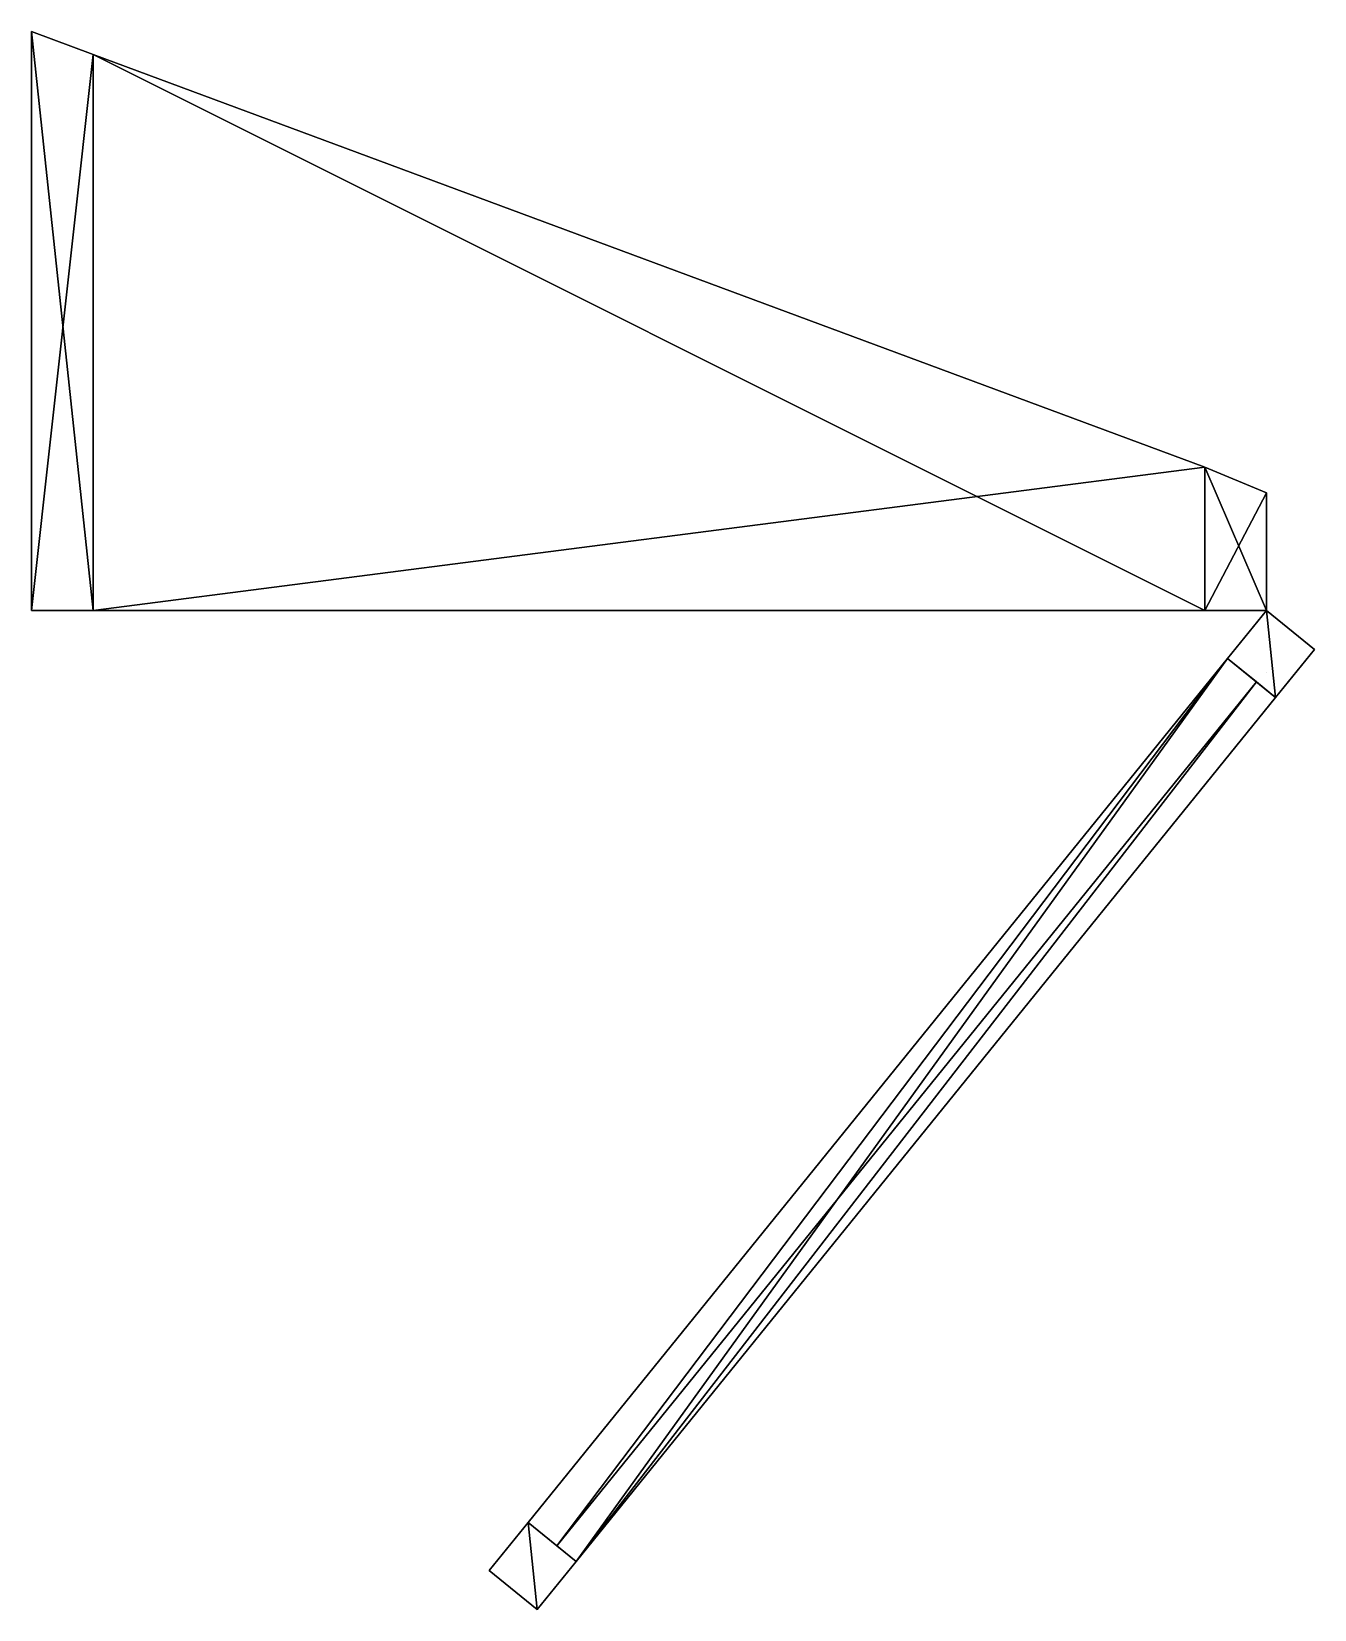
# Model space of a CAD drawing. Extents: x 448 to 968, y 145 to 784.
import ezdxf

# ---------------------------------------------------------------- set-up
doc = ezdxf.new("R2010")
doc.units = 0
doc.layers.get('0').update_dxf_attribs({"color": 13, "linetype": 'CONTINUOUS'})

msp = doc.modelspace()

# ---------------------------------------------------------------- linework, layer by layer
for p, q in [((448.41, 784.07), (448.41, 549.77)), ((473.41, 774.77), (448.41, 784.07)), ((448.41, 784.07, 700), (448.41, 549.77, 700)), ((473.41, 774.77, 700), (448.41, 784.07, 700)), ((448.41, 784.07), (448.41, 784.07, 700)), ((473.41, 549.77), (473.41, 774.77)), ((473.41, 549.77, 700), (473.41, 774.77, 700)), ((473.41, 774.77), (473.41, 774.77, 25)), ((473.41, 774.77), (923.41, 607.77)), ((473.41, 549.77, 25), (473.41, 774.77, 25)), ((473.41, 774.77, 25), (923.41, 607.77, 25)), ((473.41, 774.77, 25), (473.41, 774.77, 236.31)), ((923.41, 607.77, 675), (473.41, 774.77, 675)), ((473.41, 549.77, 675), (473.41, 774.77, 675)), ((473.41, 774.77, 700), (473.41, 774.77, 675)), ((473.41, 774.77, 700), (923.41, 607.77, 700)), ((473.41, 774.77, 236.31), (923.41, 607.77, 236.31)), ((473.41, 549.77, 236.31), (473.41, 774.77, 236.31)), ((473.41, 549.77, 432.96), (473.41, 774.77, 432.96)), ((473.41, 774.77, 432.96), (923.41, 607.77, 432.96)), ((473.41, 549.77, 445.46), (473.41, 774.77, 445.46)), ((473.41, 774.77, 445.46), (923.41, 607.77, 445.46)), ((473.41, 774.77, 432.96), (473.41, 774.77, 445.46)), ((473.41, 774.77, 445.46), (473.41, 774.77, 675)), ((473.41, 549.77, 248.81), (473.41, 774.77, 248.81)), ((473.41, 774.77, 248.81), (923.41, 607.77, 248.81)), ((473.41, 774.77, 236.31), (473.41, 774.77, 248.81)), ((473.41, 774.77, 248.81), (473.41, 774.77, 432.96)), ((923.41, 549.77), (923.41, 607.77)), ((923.41, 607.77), (948.41, 597.37)), ((923.41, 607.77, 700), (948.41, 597.37, 700)), ((923.41, 549.77, 700), (923.41, 607.77, 700)), ((923.41, 607.77), (923.41, 607.77, 25)), ((923.41, 549.77, 25), (923.41, 607.77, 25)), ((923.41, 607.77, 25), (923.41, 607.77, 236.31)), ((923.41, 549.77, 675), (923.41, 607.77, 675)), ((923.41, 607.77, 700), (923.41, 607.77, 675)), ((923.41, 549.77, 236.31), (923.41, 607.77, 236.31)), ((923.41, 549.77, 432.96), (923.41, 607.77, 432.96)), ((923.41, 549.77, 445.46), (923.41, 607.77, 445.46)), ((923.41, 607.77, 432.96), (923.41, 607.77, 445.46)), ((923.41, 607.77, 445.46), (923.41, 607.77, 675)), ((923.41, 549.77, 248.81), (923.41, 607.77, 248.81)), ((923.41, 607.77, 236.31), (923.41, 607.77, 248.81)), ((923.41, 607.77, 248.81), (923.41, 607.77, 432.96)), ((948.41, 597.37), (948.41, 549.77)), ((948.41, 597.37, 700), (948.41, 549.77, 700)), ((948.41, 597.37), (948.41, 597.37, 700)), ((473.41, 549.77), (448.41, 549.77)), ((448.41, 549.77, 700), (473.41, 549.77, 700)), ((448.41, 549.77, 700), (448.41, 549.77)), ((473.41, 549.77), (473.41, 549.77, 25)), ((473.41, 549.77, 675), (473.41, 549.77, 700)), ((473.41, 549.77, 675), (923.41, 549.77, 675)), ((473.41, 549.77, 700), (923.41, 549.77, 700)), ((473.41, 549.77, 25), (473.41, 549.77, 236.31)), ((923.41, 549.77), (473.41, 549.77)), ((473.41, 549.77, 25), (923.41, 549.77, 25)), ((473.41, 549.77, 236.31), (923.41, 549.77, 236.31)), ((473.41, 549.77, 432.96), (923.41, 549.77, 432.96)), ((473.41, 549.77, 445.46), (923.41, 549.77, 445.46)), ((473.41, 549.77, 432.96), (473.41, 549.77, 445.46)), ((473.41, 549.77, 445.46), (473.41, 549.77, 675)), ((473.41, 549.77, 248.81), (923.41, 549.77, 248.81)), ((473.41, 549.77, 236.31), (473.41, 549.77, 248.81)), ((473.41, 549.77, 248.81), (473.41, 549.77, 432.96)), ((923.41, 549.77, 675), (923.41, 549.77, 700)), ((923.41, 549.77), (923.41, 549.77, 25)), ((948.41, 549.77), (923.41, 549.77)), ((923.41, 549.77, 700), (948.41, 549.77, 700)), ((923.41, 549.77, 25), (923.41, 549.77, 236.31)), ((923.41, 549.77, 432.96), (923.41, 549.77, 445.46)), ((923.41, 549.77, 445.46), (923.41, 549.77, 675)), ((923.41, 549.77, 236.31), (923.41, 549.77, 248.81)), ((923.41, 549.77, 248.81), (923.41, 549.77, 432.96)), ((948.41, 549.77), (932.68, 530.35)), ((932.68, 530.35, 700), (948.41, 549.77, 700)), ((948.41, 549.77), (967.84, 534.04)), ((948.41, 549.77, 700), (967.84, 534.04, 700)), ((948.41, 549.77, 700), (948.41, 549.77)), ((649.49, 180.63, 700), (932.68, 530.35, 700)), ((649.49, 180.63, 675), (932.68, 530.35, 675)), ((932.68, 530.35), (649.49, 180.63)), ((932.68, 530.35, 25), (649.49, 180.63, 25)), ((932.68, 530.35, 675), (932.68, 530.35, 700)), ((932.68, 530.35), (952.11, 514.61)), ((932.68, 530.35), (932.68, 530.35, 25)), ((932.68, 530.35, 700), (952.11, 514.61, 700)), ((932.68, 530.35, 675), (932.68, 530.35, 25)), ((932.68, 530.35, 25), (944.34, 520.91, 25)), ((932.68, 530.35, 675), (944.34, 520.91, 675)), ((967.84, 534.04), (952.11, 514.61)), ((952.11, 514.61, 700), (967.84, 534.04, 700)), ((967.84, 534.04, 700), (967.84, 534.04)), ((948.41, 524.77, 700), (948.41, 524.77)), ((944.34, 520.91, 25), (661.14, 171.19, 25)), ((661.14, 171.19, 675), (944.34, 520.91, 675)), ((944.34, 520.91, 675), (944.34, 520.91, 25)), ((944.34, 520.91, 25), (952.11, 514.61, 25)), ((944.34, 520.91, 675), (952.11, 514.61, 675)), ((668.92, 164.9, 700), (952.11, 514.61, 700)), ((952.11, 514.61), (668.92, 164.9)), ((668.92, 164.9, 675), (952.11, 514.61, 675)), ((668.92, 164.9, 25), (952.11, 514.61, 25)), ((952.11, 514.61, 675), (952.11, 514.61, 700)), ((952.11, 514.61), (952.11, 514.61, 25)), ((952.11, 514.61, 25), (952.11, 514.61, 675)), ((649.49, 180.63), (633.75, 161.2)), ((633.75, 161.2, 700), (649.49, 180.63, 700)), ((649.49, 180.63), (649.49, 180.63, 25)), ((649.49, 180.63, 675), (649.49, 180.63, 700)), ((649.49, 180.63, 700), (668.92, 164.9, 700)), ((649.49, 180.63), (668.92, 164.9)), ((649.49, 180.63, 25), (649.49, 180.63, 675)), ((649.49, 180.63, 25), (661.14, 171.19, 25)), ((649.49, 180.63, 675), (661.14, 171.19, 675)), ((661.14, 171.19, 25), (661.14, 171.19, 675)), ((661.14, 171.19, 25), (668.92, 164.9, 25)), ((661.14, 171.19, 675), (668.92, 164.9, 675)), ((633.75, 161.2, 700), (633.75, 161.2)), ((633.75, 161.2), (653.18, 145.47)), ((633.75, 161.2, 700), (653.18, 145.47, 700)), ((653.18, 145.47, 700), (668.92, 164.9, 700)), ((668.92, 164.9), (653.18, 145.47)), ((668.92, 164.9), (668.92, 164.9, 25)), ((668.92, 164.9, 675), (668.92, 164.9, 700)), ((668.92, 164.9, 25), (668.92, 164.9, 675)), ((653.18, 145.47, 700), (653.18, 145.47))]:
    msp.add_line(p, q)

# ---------------------------------------------------------------- meshes
mesh = msp.add_polyface()
corners = [(473.41, 774.77), (448.41, 549.77), (448.41, 784.07), (473.41, 549.77)]
mesh.append_faces([[corners[k] for k in face] for face in [(0, 1, 2), (1, 0, 3)]], dxfattribs={"vtx0": -1})
mesh = msp.add_polyface()
corners = [(473.41, 549.77, 700), (448.41, 784.07, 700), (448.41, 549.77, 700), (473.41, 774.77, 700)]
mesh.append_faces([[corners[k] for k in face] for face in [(0, 1, 2), (1, 0, 3)]], dxfattribs={"vtx0": -1})
mesh = msp.add_polyface()
corners = [(448.41, 784.07, 700), (473.41, 774.77), (448.41, 784.07), (473.41, 774.77, 25), (473.41, 774.77, 236.31), (473.41, 774.77, 248.81), (473.41, 774.77, 432.96), (473.41, 774.77, 445.46), (473.41, 774.77, 675), (473.41, 774.77, 700)]
mesh.append_faces([[corners[k] for k in face] for face in [(0, 1, 2), (8, 0, 9)]], dxfattribs={"vtx0": -1})
mesh.append_faces([[corners[k] for k in face] for face in [(1, 0, 3), (3, 0, 4), (4, 0, 5), (5, 0, 6), (6, 0, 7), (7, 0, 8)]], dxfattribs={"vtx0": -1, "vtx1": -1})
mesh = msp.add_polyface()
corners = [(448.41, 784.07, 700), (448.41, 549.77), (448.41, 549.77, 700), (448.41, 784.07)]
mesh.append_faces([[corners[k] for k in face] for face in [(0, 1, 2), (1, 0, 3)]], dxfattribs={"vtx0": -1})
mesh = msp.add_polyface()
corners = [(923.41, 607.77, 25), (473.41, 549.77, 25), (473.41, 774.77, 25), (923.41, 549.77, 25)]
mesh.append_faces([[corners[k] for k in face] for face in [(0, 1, 2), (1, 0, 3)]], dxfattribs={"vtx0": -1})
mesh = msp.add_polyface()
corners = [(923.41, 607.77, 25), (473.41, 774.77), (923.41, 607.77), (473.41, 774.77, 25)]
mesh.append_faces([[corners[k] for k in face] for face in [(0, 1, 2), (1, 0, 3)]], dxfattribs={"vtx0": -1})
mesh = msp.add_polyface()
corners = [(923.41, 549.77, 675), (473.41, 774.77, 675), (473.41, 549.77, 675), (923.41, 607.77, 675)]
mesh.append_faces([[corners[k] for k in face] for face in [(0, 1, 2), (1, 0, 3)]], dxfattribs={"vtx0": -1})
mesh = msp.add_polyface()
corners = [(923.41, 549.77, 700), (473.41, 774.77, 700), (473.41, 549.77, 700), (923.41, 607.77, 700)]
mesh.append_faces([[corners[k] for k in face] for face in [(0, 1, 2), (1, 0, 3)]], dxfattribs={"vtx0": -1})
mesh = msp.add_polyface()
corners = [(923.41, 607.77, 700), (473.41, 774.77, 675), (923.41, 607.77, 675), (473.41, 774.77, 700)]
mesh.append_faces([[corners[k] for k in face] for face in [(0, 1, 2), (1, 0, 3)]], dxfattribs={"vtx0": -1})
mesh = msp.add_polyface()
corners = [(923.41, 607.77), (473.41, 549.77), (473.41, 774.77), (923.41, 549.77)]
mesh.append_faces([[corners[k] for k in face] for face in [(0, 1, 2), (1, 0, 3)]], dxfattribs={"vtx0": -1})
mesh = msp.add_polyface()
corners = [(473.41, 774.77, 675), (473.41, 549.77, 445.46), (473.41, 549.77, 675), (473.41, 774.77, 445.46)]
mesh.append_faces([[corners[k] for k in face] for face in [(0, 1, 2), (1, 0, 3)]], dxfattribs={"vtx0": -1})
mesh = msp.add_polyface()
corners = [(473.41, 774.77), (473.41, 549.77, 25), (473.41, 549.77), (473.41, 774.77, 25)]
mesh.append_faces([[corners[k] for k in face] for face in [(0, 1, 2), (1, 0, 3)]], dxfattribs={"vtx0": -1})
mesh = msp.add_polyface()
corners = [(473.41, 774.77, 675), (473.41, 549.77, 700), (473.41, 549.77, 675), (473.41, 774.77, 700)]
mesh.append_faces([[corners[k] for k in face] for face in [(0, 1, 2), (1, 0, 3)]], dxfattribs={"vtx0": -1})
mesh = msp.add_polyface()
corners = [(923.41, 607.77, 236.31), (473.41, 549.77, 236.31), (473.41, 774.77, 236.31), (923.41, 549.77, 236.31)]
mesh.append_faces([[corners[k] for k in face] for face in [(0, 1, 2), (1, 0, 3)]], dxfattribs={"vtx0": -1})
mesh = msp.add_polyface()
corners = [(473.41, 774.77, 248.81), (473.41, 549.77, 236.31), (473.41, 549.77, 248.81), (473.41, 549.77, 25), (473.41, 774.77, 25), (473.41, 774.77, 236.31)]
mesh.append_faces([[corners[k] for k in face] for face in [(0, 1, 2), (4, 0, 5)]], dxfattribs={"vtx0": -1})
mesh.append_faces([[corners[k] for k in face] for face in [(1, 0, 3), (3, 0, 4)]], dxfattribs={"vtx0": -1, "vtx1": -1})
mesh = msp.add_polyface()
corners = [(923.41, 607.77, 432.96), (473.41, 549.77, 432.96), (473.41, 774.77, 432.96), (923.41, 549.77, 432.96)]
mesh.append_faces([[corners[k] for k in face] for face in [(0, 1, 2), (1, 0, 3)]], dxfattribs={"vtx0": -1})
mesh = msp.add_polyface()
corners = [(473.41, 774.77, 248.81), (473.41, 549.77, 432.96), (473.41, 549.77, 248.81), (473.41, 549.77, 445.46), (473.41, 774.77, 445.46), (473.41, 774.77, 432.96)]
mesh.append_faces([[corners[k] for k in face] for face in [(0, 1, 2), (4, 0, 5)]], dxfattribs={"vtx0": -1})
mesh.append_faces([[corners[k] for k in face] for face in [(1, 0, 3), (3, 0, 4)]], dxfattribs={"vtx0": -1, "vtx1": -1})
mesh = msp.add_polyface()
corners = [(923.41, 549.77, 445.46), (473.41, 774.77, 445.46), (473.41, 549.77, 445.46), (923.41, 607.77, 445.46)]
mesh.append_faces([[corners[k] for k in face] for face in [(0, 1, 2), (1, 0, 3)]], dxfattribs={"vtx0": -1})
mesh = msp.add_polyface()
corners = [(473.41, 774.77, 445.46), (923.41, 607.77, 432.96), (473.41, 774.77, 432.96), (923.41, 607.77, 445.46)]
mesh.append_faces([[corners[k] for k in face] for face in [(0, 1, 2), (1, 0, 3)]], dxfattribs={"vtx0": -1})
mesh = msp.add_polyface()
corners = [(923.41, 549.77, 248.81), (473.41, 774.77, 248.81), (473.41, 549.77, 248.81), (923.41, 607.77, 248.81)]
mesh.append_faces([[corners[k] for k in face] for face in [(0, 1, 2), (1, 0, 3)]], dxfattribs={"vtx0": -1})
mesh = msp.add_polyface()
corners = [(473.41, 774.77, 248.81), (923.41, 607.77, 236.31), (473.41, 774.77, 236.31), (923.41, 607.77, 248.81)]
mesh.append_faces([[corners[k] for k in face] for face in [(0, 1, 2), (1, 0, 3)]], dxfattribs={"vtx0": -1})
mesh = msp.add_polyface()
corners = [(948.41, 597.37), (923.41, 549.77), (923.41, 607.77), (948.41, 549.77)]
mesh.append_faces([[corners[k] for k in face] for face in [(0, 1, 2), (1, 0, 3)]], dxfattribs={"vtx0": -1})
mesh = msp.add_polyface()
corners = [(948.41, 549.77, 700), (923.41, 607.77, 700), (923.41, 549.77, 700), (948.41, 597.37, 700)]
mesh.append_faces([[corners[k] for k in face] for face in [(0, 1, 2), (1, 0, 3)]], dxfattribs={"vtx0": -1})
mesh = msp.add_polyface()
corners = [(923.41, 607.77, 25), (948.41, 597.37), (923.41, 607.77), (948.41, 597.37, 700), (923.41, 607.77, 236.31), (923.41, 607.77, 248.81), (923.41, 607.77, 432.96), (923.41, 607.77, 445.46), (923.41, 607.77, 675), (923.41, 607.77, 700)]
mesh.append_faces([[corners[k] for k in face] for face in [(0, 1, 2), (3, 8, 9)]], dxfattribs={"vtx0": -1})
mesh.append_faces([[corners[k] for k in face] for face in [(1, 0, 3)]], dxfattribs={"vtx0": -1, "vtx1": -1})
mesh.append_faces([[corners[k] for k in face] for face in [(3, 0, 4), (3, 4, 5), (3, 5, 6), (3, 6, 7), (3, 7, 8)]], dxfattribs={"vtx0": -1, "vtx2": -1})
mesh = msp.add_polyface()
corners = [(923.41, 607.77, 25), (923.41, 549.77, 236.31), (923.41, 549.77, 25), (923.41, 549.77, 248.81), (923.41, 607.77, 248.81), (923.41, 607.77, 236.31)]
mesh.append_faces([[corners[k] for k in face] for face in [(0, 1, 2), (4, 0, 5)]], dxfattribs={"vtx0": -1})
mesh.append_faces([[corners[k] for k in face] for face in [(1, 0, 3), (3, 0, 4)]], dxfattribs={"vtx0": -1, "vtx1": -1})
mesh = msp.add_polyface()
corners = [(923.41, 607.77, 700), (923.41, 549.77, 675), (923.41, 549.77, 700), (923.41, 607.77, 675)]
mesh.append_faces([[corners[k] for k in face] for face in [(0, 1, 2), (1, 0, 3)]], dxfattribs={"vtx0": -1})
mesh = msp.add_polyface()
corners = [(923.41, 607.77, 25), (923.41, 549.77), (923.41, 549.77, 25), (923.41, 607.77)]
mesh.append_faces([[corners[k] for k in face] for face in [(0, 1, 2), (1, 0, 3)]], dxfattribs={"vtx0": -1})
mesh = msp.add_polyface()
corners = [(923.41, 607.77, 445.46), (923.41, 549.77, 432.96), (923.41, 549.77, 445.46), (923.41, 549.77, 248.81), (923.41, 607.77, 248.81), (923.41, 607.77, 432.96)]
mesh.append_faces([[corners[k] for k in face] for face in [(0, 1, 2), (4, 0, 5)]], dxfattribs={"vtx0": -1})
mesh.append_faces([[corners[k] for k in face] for face in [(1, 0, 3), (3, 0, 4)]], dxfattribs={"vtx0": -1, "vtx1": -1})
mesh = msp.add_polyface()
corners = [(923.41, 607.77, 445.46), (923.41, 549.77, 675), (923.41, 549.77, 445.46), (923.41, 607.77, 675)]
mesh.append_faces([[corners[k] for k in face] for face in [(0, 1, 2), (1, 0, 3)]], dxfattribs={"vtx0": -1})
mesh = msp.add_polyface()
corners = [(948.41, 597.37), (948.41, 549.77, 700), (948.41, 549.77), (948.41, 597.37, 700)]
mesh.append_faces([[corners[k] for k in face] for face in [(0, 1, 2), (1, 0, 3)]], dxfattribs={"vtx0": -1})
mesh = msp.add_polyface()
corners = [(473.41, 549.77, 25), (448.41, 549.77), (473.41, 549.77), (448.41, 549.77, 700), (473.41, 549.77, 236.31), (473.41, 549.77, 248.81), (473.41, 549.77, 432.96), (473.41, 549.77, 445.46), (473.41, 549.77, 675), (473.41, 549.77, 700)]
mesh.append_faces([[corners[k] for k in face] for face in [(0, 1, 2), (3, 8, 9)]], dxfattribs={"vtx0": -1})
mesh.append_faces([[corners[k] for k in face] for face in [(1, 0, 3)]], dxfattribs={"vtx0": -1, "vtx1": -1})
mesh.append_faces([[corners[k] for k in face] for face in [(3, 0, 4), (3, 4, 5), (3, 5, 6), (3, 6, 7), (3, 7, 8)]], dxfattribs={"vtx0": -1, "vtx2": -1})
mesh = msp.add_polyface()
corners = [(923.41, 549.77, 700), (473.41, 549.77, 675), (923.41, 549.77, 675), (473.41, 549.77, 700)]
mesh.append_faces([[corners[k] for k in face] for face in [(0, 1, 2), (1, 0, 3)]], dxfattribs={"vtx0": -1})
mesh = msp.add_polyface()
corners = [(923.41, 549.77, 25), (473.41, 549.77), (923.41, 549.77), (473.41, 549.77, 25)]
mesh.append_faces([[corners[k] for k in face] for face in [(0, 1, 2), (1, 0, 3)]], dxfattribs={"vtx0": -1})
mesh = msp.add_polyface()
corners = [(923.41, 549.77, 445.46), (473.41, 549.77, 432.96), (923.41, 549.77, 432.96), (473.41, 549.77, 445.46)]
mesh.append_faces([[corners[k] for k in face] for face in [(0, 1, 2), (1, 0, 3)]], dxfattribs={"vtx0": -1})
mesh = msp.add_polyface()
corners = [(923.41, 549.77, 248.81), (473.41, 549.77, 236.31), (923.41, 549.77, 236.31), (473.41, 549.77, 248.81)]
mesh.append_faces([[corners[k] for k in face] for face in [(0, 1, 2), (1, 0, 3)]], dxfattribs={"vtx0": -1})
mesh = msp.add_polyface()
corners = [(948.41, 549.77, 700), (923.41, 549.77), (948.41, 549.77), (923.41, 549.77, 25), (923.41, 549.77, 236.31), (923.41, 549.77, 248.81), (923.41, 549.77, 432.96), (923.41, 549.77, 445.46), (923.41, 549.77, 675), (923.41, 549.77, 700)]
mesh.append_faces([[corners[k] for k in face] for face in [(0, 1, 2), (8, 0, 9)]], dxfattribs={"vtx0": -1})
mesh.append_faces([[corners[k] for k in face] for face in [(1, 0, 3), (3, 0, 4), (4, 0, 5), (5, 0, 6), (6, 0, 7), (7, 0, 8)]], dxfattribs={"vtx0": -1, "vtx1": -1})
mesh = msp.add_polyface()
corners = [(952.11, 514.61, 700), (948.41, 549.77, 700), (932.68, 530.35, 700), (967.84, 534.04, 700)]
mesh.append_faces([[corners[k] for k in face] for face in [(0, 1, 2), (1, 0, 3)]], dxfattribs={"vtx0": -1})
mesh = msp.add_polyface()
corners = [(948.41, 549.77), (932.68, 530.35, 25), (932.68, 530.35), (932.68, 530.35, 675), (932.68, 530.35, 700), (948.41, 549.77, 700)]
mesh.append_faces([[corners[k] for k in face] for face in [(0, 1, 2), (4, 0, 5)]], dxfattribs={"vtx0": -1})
mesh.append_faces([[corners[k] for k in face] for face in [(1, 0, 3), (3, 0, 4)]], dxfattribs={"vtx0": -1, "vtx1": -1})
mesh = msp.add_polyface()
corners = [(948.41, 549.77), (952.11, 514.61), (932.68, 530.35), (967.84, 534.04)]
mesh.append_faces([[corners[k] for k in face] for face in [(0, 1, 2), (1, 0, 3)]], dxfattribs={"vtx0": -1})
mesh = msp.add_polyface()
corners = [(948.41, 549.77, 700), (967.84, 534.04), (948.41, 549.77), (967.84, 534.04, 700)]
mesh.append_faces([[corners[k] for k in face] for face in [(0, 1, 2), (1, 0, 3)]], dxfattribs={"vtx0": -1})
mesh = msp.add_polyface()
corners = [(932.68, 530.35, 675), (649.49, 180.63, 700), (649.49, 180.63, 675), (932.68, 530.35, 700)]
mesh.append_faces([[corners[k] for k in face] for face in [(0, 1, 2), (1, 0, 3)]], dxfattribs={"vtx0": -1})
mesh = msp.add_polyface()
corners = [(932.68, 530.35), (649.49, 180.63, 25), (649.49, 180.63), (932.68, 530.35, 25)]
mesh.append_faces([[corners[k] for k in face] for face in [(0, 1, 2), (1, 0, 3)]], dxfattribs={"vtx0": -1})
mesh = msp.add_polyface()
corners = [(932.68, 530.35), (668.92, 164.9), (649.49, 180.63), (952.11, 514.61)]
mesh.append_faces([[corners[k] for k in face] for face in [(0, 1, 2), (1, 0, 3)]], dxfattribs={"vtx0": -1})
mesh = msp.add_polyface()
corners = [(668.92, 164.9, 700), (932.68, 530.35, 700), (649.49, 180.63, 700), (952.11, 514.61, 700)]
mesh.append_faces([[corners[k] for k in face] for face in [(0, 1, 2), (1, 0, 3)]], dxfattribs={"vtx0": -1})
mesh = msp.add_polyface()
corners = [(932.68, 530.35, 675), (661.14, 171.19, 675), (649.49, 180.63, 675), (944.34, 520.91, 675)]
mesh.append_faces([[corners[k] for k in face] for face in [(0, 1, 2), (1, 0, 3)]], dxfattribs={"vtx0": -1})
mesh = msp.add_polyface()
corners = [(661.14, 171.19, 25), (932.68, 530.35, 25), (649.49, 180.63, 25), (944.34, 520.91, 25)]
mesh.append_faces([[corners[k] for k in face] for face in [(0, 1, 2), (1, 0, 3)]], dxfattribs={"vtx0": -1})
mesh = msp.add_polyface()
corners = [(952.11, 514.61, 25), (932.68, 530.35), (952.11, 514.61), (932.68, 530.35, 25), (944.34, 520.91, 25)]
mesh.append_faces([[corners[k] for k in face] for face in [(0, 1, 2), (3, 0, 4)]], dxfattribs={"vtx0": -1})
mesh.append_faces([[corners[k] for k in face] for face in [(1, 0, 3)]], dxfattribs={"vtx0": -1, "vtx1": -1})
mesh = msp.add_polyface()
corners = [(952.11, 514.61, 700), (944.34, 520.91, 675), (952.11, 514.61, 675), (932.68, 530.35, 675), (932.68, 530.35, 700)]
mesh.append_faces([[corners[k] for k in face] for face in [(0, 1, 2), (3, 0, 4)]], dxfattribs={"vtx0": -1})
mesh.append_faces([[corners[k] for k in face] for face in [(1, 0, 3)]], dxfattribs={"vtx0": -1, "vtx1": -1})
mesh = msp.add_polyface()
corners = [(944.34, 520.91, 675), (932.68, 530.35, 25), (944.34, 520.91, 25), (932.68, 530.35, 675)]
mesh.append_faces([[corners[k] for k in face] for face in [(0, 1, 2), (1, 0, 3)]], dxfattribs={"vtx0": -1})
mesh = msp.add_polyface()
corners = [(967.84, 534.04), (952.11, 514.61, 25), (952.11, 514.61), (952.11, 514.61, 700), (952.11, 514.61, 675), (967.84, 534.04, 700)]
mesh.append_faces([[corners[k] for k in face] for face in [(0, 1, 2), (1, 3, 4)]], dxfattribs={"vtx0": -1})
mesh.append_faces([[corners[k] for k in face] for face in [(3, 1, 5), (5, 1, 0)]], dxfattribs={"vtx0": -1, "vtx1": -1})
mesh = msp.add_polyface()
corners = [(944.34, 520.91, 675), (668.92, 164.9, 675), (661.14, 171.19, 675), (952.11, 514.61, 675)]
mesh.append_faces([[corners[k] for k in face] for face in [(0, 1, 2), (1, 0, 3)]], dxfattribs={"vtx0": -1})
mesh = msp.add_polyface()
corners = [(668.92, 164.9, 25), (944.34, 520.91, 25), (661.14, 171.19, 25), (952.11, 514.61, 25)]
mesh.append_faces([[corners[k] for k in face] for face in [(0, 1, 2), (1, 0, 3)]], dxfattribs={"vtx0": -1})
at = {"color": 153}
mesh = msp.add_polyface(dxfattribs=at)
corners = [(944.34, 520.91, 25), (661.14, 171.19, 675), (661.14, 171.19, 25), (944.34, 520.91, 675)]
mesh.append_faces([[corners[k] for k in face] for face in [(0, 1, 2), (1, 0, 3)]], dxfattribs={"vtx0": -1, "color": 153})
mesh = msp.add_polyface()
corners = [(952.11, 514.61, 675), (944.34, 520.91, 25), (952.11, 514.61, 25), (944.34, 520.91, 675)]
mesh.append_faces([[corners[k] for k in face] for face in [(0, 1, 2), (1, 0, 3)]], dxfattribs={"vtx0": -1})
mesh = msp.add_polyface()
corners = [(952.11, 514.61), (668.92, 164.9, 25), (668.92, 164.9), (952.11, 514.61, 25)]
mesh.append_faces([[corners[k] for k in face] for face in [(0, 1, 2), (1, 0, 3)]], dxfattribs={"vtx0": -1})
mesh = msp.add_polyface()
corners = [(952.11, 514.61, 675), (668.92, 164.9, 700), (668.92, 164.9, 675), (952.11, 514.61, 700)]
mesh.append_faces([[corners[k] for k in face] for face in [(0, 1, 2), (1, 0, 3)]], dxfattribs={"vtx0": -1})
mesh = msp.add_polyface()
corners = [(649.49, 180.63), (633.75, 161.2, 700), (633.75, 161.2), (649.49, 180.63, 700), (649.49, 180.63, 25), (649.49, 180.63, 675)]
mesh.append_faces([[corners[k] for k in face] for face in [(0, 1, 2), (3, 4, 5)]], dxfattribs={"vtx0": -1})
mesh.append_faces([[corners[k] for k in face] for face in [(1, 0, 3)]], dxfattribs={"vtx0": -1, "vtx1": -1})
mesh.append_faces([[corners[k] for k in face] for face in [(3, 0, 4)]], dxfattribs={"vtx0": -1, "vtx2": -1})
mesh = msp.add_polyface()
corners = [(653.18, 145.47, 700), (649.49, 180.63, 700), (633.75, 161.2, 700), (668.92, 164.9, 700)]
mesh.append_faces([[corners[k] for k in face] for face in [(0, 1, 2), (1, 0, 3)]], dxfattribs={"vtx0": -1})
mesh = msp.add_polyface()
corners = [(649.49, 180.63), (653.18, 145.47), (633.75, 161.2), (668.92, 164.9)]
mesh.append_faces([[corners[k] for k in face] for face in [(0, 1, 2), (1, 0, 3)]], dxfattribs={"vtx0": -1})
mesh = msp.add_polyface()
corners = [(649.49, 180.63, 700), (661.14, 171.19, 675), (649.49, 180.63, 675), (668.92, 164.9, 675), (668.92, 164.9, 700)]
mesh.append_faces([[corners[k] for k in face] for face in [(0, 1, 2), (3, 0, 4)]], dxfattribs={"vtx0": -1})
mesh.append_faces([[corners[k] for k in face] for face in [(1, 0, 3)]], dxfattribs={"vtx0": -1, "vtx1": -1})
mesh = msp.add_polyface()
corners = [(649.49, 180.63, 25), (668.92, 164.9), (649.49, 180.63), (668.92, 164.9, 25), (661.14, 171.19, 25)]
mesh.append_faces([[corners[k] for k in face] for face in [(0, 1, 2), (3, 0, 4)]], dxfattribs={"vtx0": -1})
mesh.append_faces([[corners[k] for k in face] for face in [(1, 0, 3)]], dxfattribs={"vtx0": -1, "vtx1": -1})
mesh = msp.add_polyface()
corners = [(649.49, 180.63, 675), (661.14, 171.19, 25), (649.49, 180.63, 25), (661.14, 171.19, 675)]
mesh.append_faces([[corners[k] for k in face] for face in [(0, 1, 2), (1, 0, 3)]], dxfattribs={"vtx0": -1})
mesh = msp.add_polyface()
corners = [(661.14, 171.19, 675), (668.92, 164.9, 25), (661.14, 171.19, 25), (668.92, 164.9, 675)]
mesh.append_faces([[corners[k] for k in face] for face in [(0, 1, 2), (1, 0, 3)]], dxfattribs={"vtx0": -1})
mesh = msp.add_polyface()
corners = [(653.18, 145.47, 700), (633.75, 161.2), (653.18, 145.47), (633.75, 161.2, 700)]
mesh.append_faces([[corners[k] for k in face] for face in [(0, 1, 2), (1, 0, 3)]], dxfattribs={"vtx0": -1})
mesh = msp.add_polyface()
corners = [(668.92, 164.9), (653.18, 145.47, 700), (653.18, 145.47), (668.92, 164.9, 700), (668.92, 164.9, 25), (668.92, 164.9, 675)]
mesh.append_faces([[corners[k] for k in face] for face in [(0, 1, 2), (3, 4, 5)]], dxfattribs={"vtx0": -1})
mesh.append_faces([[corners[k] for k in face] for face in [(1, 0, 3)]], dxfattribs={"vtx0": -1, "vtx1": -1})
mesh.append_faces([[corners[k] for k in face] for face in [(3, 0, 4)]], dxfattribs={"vtx0": -1, "vtx2": -1})

doc.saveas('drawing.dxf')
